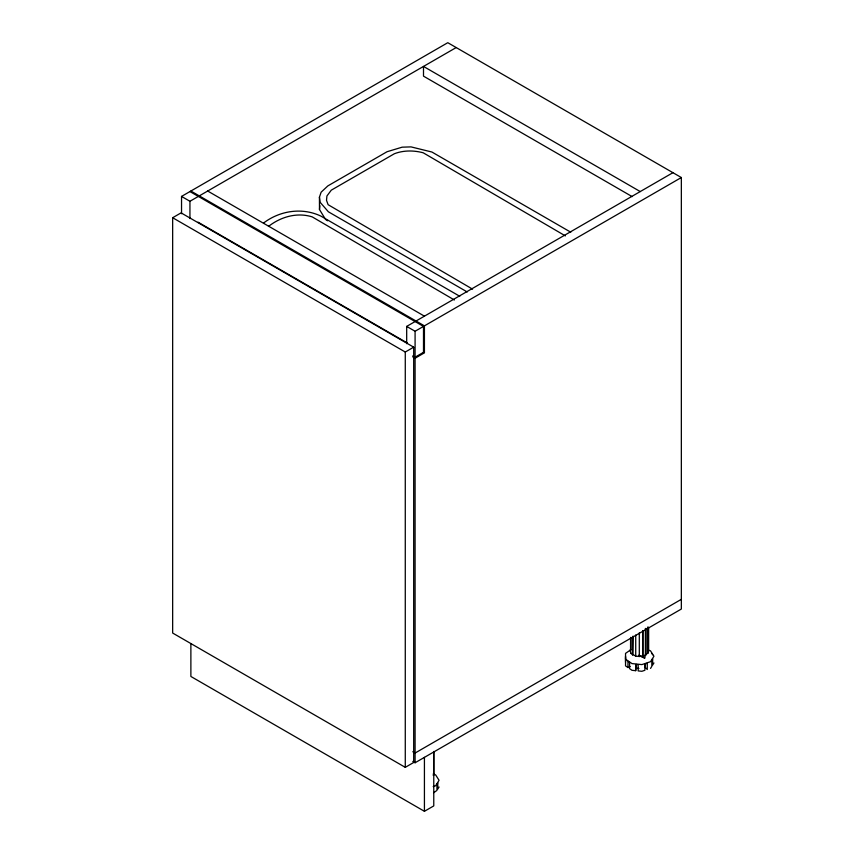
<?xml version="1.0" encoding="UTF-8"?>
<svg xmlns="http://www.w3.org/2000/svg" width="854" height="854" viewBox="0 0 854 854"><rect width="100%" height="100%" fill="white"/><g stroke="black" fill="none" stroke-linecap="round" stroke-linejoin="round"><path stroke-width="1.28" d="M433.779 751.467L433.779 775.154L433.17 775.229M625.534 662.266L625.534 656.075M630.199 666.462L627.968 667.54L627.968 661.348L629.569 662.448L629.569 668.639L631.992 670.305L635.707 670.678L636.454 664.476M633.038 636.198L632.686 654.922L630.668 653.171L630.668 637.372M639.304 632.814L639.304 656.502L635.718 656.085L635.718 635.034M645.912 628.597L645.912 654.922L642.881 656.085L642.881 631.085M645.912 654.922L645.389 654.719L647.94 653.171L647.94 626.847M327.573 220.78L325.534 219.425L319.481 209.508L319.866 205.675M645.314 655.338L644.695 658.06L639.251 655.648M319.481 209.508L319.439 197.146L321.125 192.193L327.851 185.905L387.054 151.724L402.159 147.176L411.009 146.888L431.9 152.023L570.771 232.203M647.94 653.171L648.645 651.1L648.645 627.412M439.073 787.014L437.792 789.053L437.792 782.862L436.949 784.218L436.949 790.409L433.725 792.693M653.94 662.96L652.659 664.999L652.659 658.808L651.815 660.163L651.815 666.355L650.534 668.404M635.718 656.085L633.038 654.623M630.882 649.691L625.534 653.385L625.544 659.171L631.992 663.59L641.866 664.593L650.534 661.69L653.94 656.256L650.502 650.823L648.026 650.001M181.539 213.713L181.539 196.42L447.784 42.7L681.343 177.536L681.343 609.041L415.087 762.761L412.792 761.426M181.539 196.42L189.94 201.277L456.196 47.557M172.657 217.727L181.069 212.87L413.688 347.172L413.688 762.483L405.276 767.34L172.657 633.038L172.657 217.727L405.276 352.029L413.688 347.172M263.534 223.043C279.866 210.618 302.124 207.18 320.89 216.105L459.762 296.285M268.487 226.427C280.827 216.809 296.946 212.112 312.19 216.873L454.371 299.989M406.685 343.703L406.685 326.409L672.931 172.689M406.685 326.409L415.087 331.256L681.343 177.536M423.499 352.339L415.087 357.185L412.792 355.862M681.343 599.327L415.087 753.047L412.792 751.723M190.88 643.574L190.88 676.464L424.427 811.3L433.768 805.909L433.768 751.968M433.191 786.577L435.668 785.744L439.073 780.31L435.636 774.877L433.149 774.055M630.668 653.171L631.277 653.096M642.881 656.085L639.304 656.502M636.454 668.202L638.909 668.447M638.856 655.157L644.695 658.06L642.913 656.331M640.233 191.563L423.499 66.431L423.499 76.145L632.163 196.612M467.245 291.972L328.374 211.792L320.143 202.313L319.439 197.146M207.693 191.029L424.427 316.161M190.88 191.029L424.427 325.865L424.427 352.83L415.087 358.232L412.792 356.897M189.94 191.563L423.499 326.409L423.499 353.375M198 222.147L407.39 343.041M565.369 235.896L423.2 152.781C413.774 150.293 403.59 150.219 394.409 153.72L331.288 190.164L326.933 195.982L326.506 200.327L328.117 204.693L472.582 289.154M627.968 667.54L625.544 665.874L625.544 657.516M651.794 653.374L652.648 654.73M647.417 627.957L647.417 652.968M645.389 628.395L645.389 654.719M645.09 663.59L645.09 667.305L647.279 669.493L647.279 663.291L644.877 664.102L644.877 670.294L641.866 671.297L638.162 670.924L638.162 664.732L635.707 664.487L635.707 670.678M642.752 630.732L642.752 655.733M632.686 636.497L632.686 654.922M630.668 638.504L630.668 649.04L629.953 651.1L630.562 651.036L630.562 637.874M424.427 757.359L424.427 811.3M415.087 331.256L415.087 762.761M405.276 352.029L405.276 767.34M189.94 201.277L189.94 218.571"/></g></svg>
